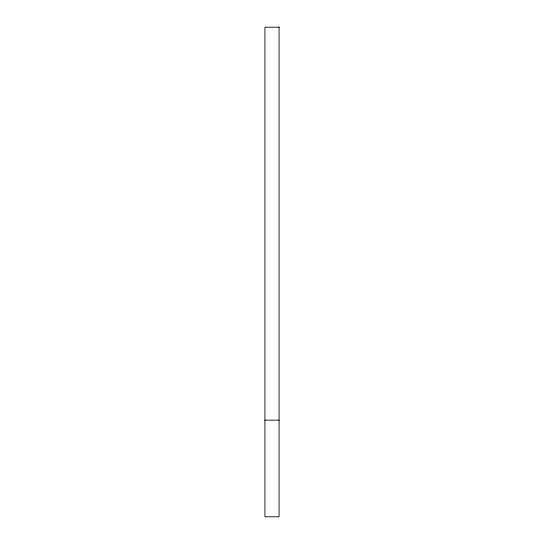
<?xml version="1.0" encoding="UTF-8"?>
<svg xmlns="http://www.w3.org/2000/svg" width="544" height="544" viewBox="0 0 544 544"><rect width="100%" height="100%" fill="white"/><g stroke="black" fill="none" stroke-linecap="round" stroke-linejoin="round"><path stroke-width="0.82" d="M264.914 420.165L279.086 420.165M279.086 27.2L264.914 27.2L264.914 516.8L279.086 516.8L279.086 27.2"/></g></svg>
